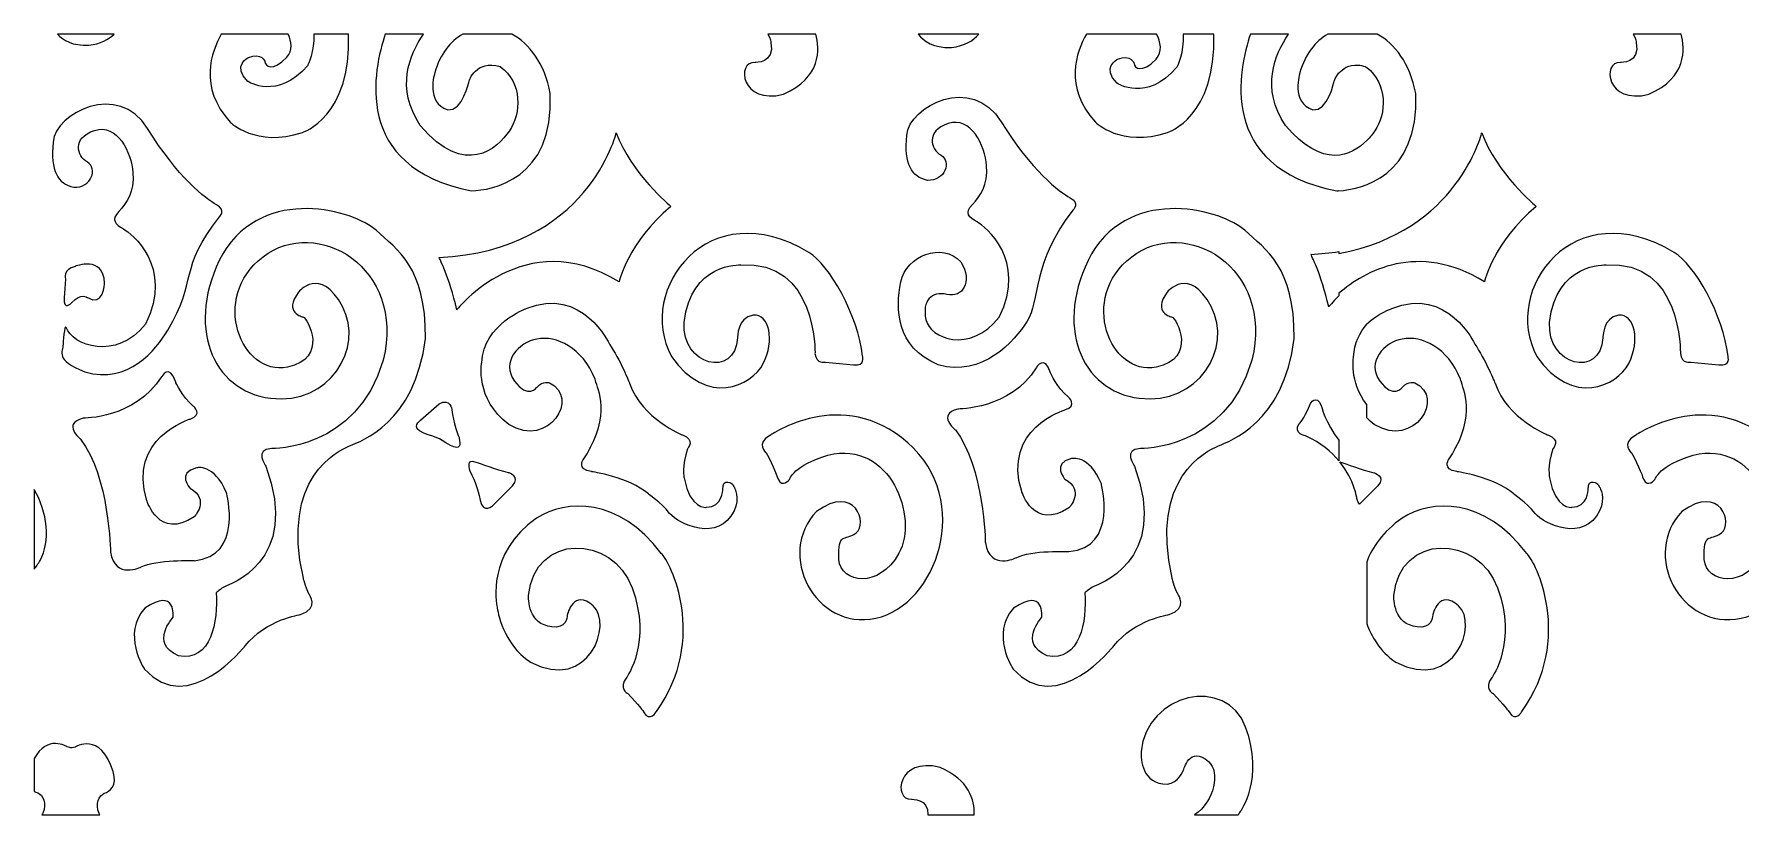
# Model space of a CAD drawing. Header units: centimetres. Extents: x 1.9 to 27.5, y -9.5 to -7.2.
# Drawn here: x 14.841 to 19.8, y -9.5 to -7.231 of the extents above; entities that cross this region are included whole.
import ezdxf

# ---------------------------------------------------------------- set-up
doc = ezdxf.new("R2010")
doc.units = ezdxf.units.CM
doc.header["$MEASUREMENT"] = 0
doc.layers.add('layer 1', color=7, linetype='Continuous')

msp = doc.modelspace()

# ---------------------------------------------------------------- linework, layer by layer
at = {"layer": 'layer 1', "color": 250}
for points, knots in [([(14.90917, -7.23134), (14.90917, -7.23134), (15.07395, -7.23134), (15.07395, -7.23134), (15.07395, -7.23134), (15.0582, -7.24664), (15.03474, -7.26031), (15.0002, -7.26353), (15.0002, -7.26353), (14.95323, -7.26568), (14.92546, -7.24941), (14.90917, -7.23134)], [0, 0, 0, 0, 0.25, 0.25, 0.25, 0.25, 0.5, 0.5, 0.5, 0.5, 1, 1, 1, 1]), ([(15.38508, -7.23134), (15.38508, -7.23134), (15.57988, -7.23134), (15.57988, -7.23134), (15.57988, -7.23134), (15.58949, -7.25316), (15.59372, -7.27885), (15.57567, -7.29838), (15.57567, -7.29838), (15.53486, -7.34256), (15.51238, -7.32442), (15.51192, -7.31097), (15.51192, -7.31097), (15.51192, -7.31097), (15.50313, -7.28367), (15.46399, -7.29886), (15.46399, -7.29886), (15.46399, -7.29886), (15.41535, -7.32361), (15.46278, -7.36882), (15.46278, -7.36882), (15.46278, -7.36882), (15.54787, -7.42531), (15.63631, -7.32224), (15.63631, -7.32224), (15.63631, -7.32224), (15.65616, -7.28163), (15.65456, -7.23134), (15.65456, -7.23134), (15.65456, -7.23134), (15.75516, -7.23134), (15.75516, -7.23134), (15.75516, -7.23134), (15.76393, -7.47075), (15.62121, -7.51716), (15.62121, -7.51716), (15.62121, -7.51716), (15.48549, -7.56173), (15.41124, -7.48708), (15.41124, -7.48708), (15.41124, -7.48708), (15.31816, -7.38641), (15.35662, -7.28167), (15.38508, -7.23134)], [0, 0, 0, 0, 0.0833333, 0.0833333, 0.0833333, 0.0833333, 0.1666667, 0.1666667, 0.1666667, 0.1666667, 0.25, 0.25, 0.25, 0.25, 0.3333333, 0.3333333, 0.3333333, 0.3333333, 0.4166667, 0.4166667, 0.4166667, 0.4166667, 0.5, 0.5, 0.5, 0.5, 0.5833333, 0.5833333, 0.5833333, 0.5833333, 0.6666667, 0.6666667, 0.6666667, 0.6666667, 0.75, 0.75, 0.75, 0.75, 0.8333333, 0.8333333, 0.8333333, 0.8333333, 1, 1, 1, 1]), ([(15.86177, -7.23134), (15.86177, -7.23134), (15.97276, -7.23134), (15.97276, -7.23134), (15.97276, -7.23134), (15.93138, -7.29214), (15.89122, -7.38644), (15.96344, -7.49711), (15.96344, -7.49711), (16.09453, -7.65086), (16.18733, -7.56284), (16.22213, -7.51271), (16.22213, -7.51271), (16.25694, -7.46257), (16.26042, -7.37121), (16.19545, -7.32553), (16.19545, -7.32553), (16.12469, -7.30436), (16.10497, -7.36787), (16.10497, -7.36787), (16.10497, -7.36787), (16.10497, -7.36787), (16.08641, -7.457), (16.04348, -7.45143), (16.04348, -7.45143), (15.97736, -7.43137), (16.00559, -7.34336), (16.00559, -7.34336), (16.00559, -7.34336), (16.02086, -7.28928), (16.05067, -7.2519), (16.0866, -7.23134), (16.0866, -7.23134), (16.0866, -7.23134), (16.22964, -7.23134), (16.22964, -7.23134), (16.22964, -7.23134), (16.28065, -7.25876), (16.32442, -7.31627), (16.34124, -7.40426), (16.34124, -7.40426), (16.35206, -7.65532), (16.16954, -7.68503), (16.11231, -7.68652), (16.11231, -7.68652), (15.76274, -7.61913), (15.82813, -7.33044), (15.86177, -7.23134)], [0, 0, 0, 0, 0.0769231, 0.0769231, 0.0769231, 0.0769231, 0.1538462, 0.1538462, 0.1538462, 0.1538462, 0.2307692, 0.2307692, 0.2307692, 0.2307692, 0.3076923, 0.3076923, 0.3076923, 0.3076923, 0.3846154, 0.3846154, 0.3846154, 0.3846154, 0.4615385, 0.4615385, 0.4615385, 0.4615385, 0.5384615, 0.5384615, 0.5384615, 0.5384615, 0.6153846, 0.6153846, 0.6153846, 0.6153846, 0.6923077, 0.6923077, 0.6923077, 0.6923077, 0.7692308, 0.7692308, 0.7692308, 0.7692308, 0.8461538, 0.8461538, 0.8461538, 0.8461538, 1, 1, 1, 1]), ([(16.97346, -7.23134), (16.97346, -7.23134), (17.11259, -7.23134), (17.11259, -7.23134), (17.11259, -7.23134), (17.12397, -7.27411), (17.1292, -7.35792), (17.0188, -7.40598), (17.0188, -7.40598), (16.89457, -7.43791), (16.881, -7.31082), (16.93598, -7.31342), (16.93598, -7.31342), (16.93598, -7.31342), (16.99368, -7.31799), (16.98214, -7.25542), (16.98214, -7.25542), (16.98214, -7.25542), (16.98066, -7.24347), (16.97346, -7.23134)], [0, 0, 0, 0, 0.1666667, 0.1666667, 0.1666667, 0.1666667, 0.3333333, 0.3333333, 0.3333333, 0.3333333, 0.5, 0.5, 0.5, 0.5, 0.6666667, 0.6666667, 0.6666667, 0.6666667, 1, 1, 1, 1]), ([(17.41014, -7.23134), (17.41014, -7.23134), (17.58618, -7.23134), (17.58618, -7.23134), (17.58618, -7.23134), (17.57062, -7.24905), (17.54566, -7.26621), (17.50639, -7.26988), (17.50639, -7.26988), (17.45397, -7.27227), (17.42545, -7.25173), (17.41014, -7.23134)], [0, 0, 0, 0, 0.25, 0.25, 0.25, 0.25, 0.5, 0.5, 0.5, 0.5, 1, 1, 1, 1]), ([(17.89862, -7.23134), (17.89862, -7.23134), (18.10285, -7.23134), (18.10285, -7.23134), (18.10285, -7.23134), (18.1141, -7.2542), (18.12069, -7.28258), (18.10115, -7.30373), (18.10115, -7.30373), (18.06033, -7.34791), (18.03785, -7.32977), (18.03739, -7.31632), (18.03739, -7.31632), (18.03739, -7.31632), (18.0286, -7.28902), (17.98946, -7.3042), (17.98946, -7.3042), (17.98946, -7.3042), (17.94082, -7.32896), (17.98826, -7.37416), (17.98826, -7.37416), (17.98826, -7.37416), (18.07334, -7.43066), (18.16179, -7.32759), (18.16179, -7.32759), (18.16179, -7.32759), (18.18306, -7.28407), (18.17978, -7.23134), (18.17978, -7.23134), (18.17978, -7.23134), (18.26874, -7.23134), (18.26874, -7.23134), (18.26874, -7.23134), (18.27748, -7.4707), (18.13479, -7.5171), (18.13479, -7.5171), (18.13479, -7.5171), (17.99906, -7.56167), (17.92482, -7.48702), (17.92482, -7.48702), (17.92482, -7.48702), (17.83177, -7.38639), (17.87016, -7.28169), (17.89862, -7.23134)], [0, 0, 0, 0, 0.0833333, 0.0833333, 0.0833333, 0.0833333, 0.1666667, 0.1666667, 0.1666667, 0.1666667, 0.25, 0.25, 0.25, 0.25, 0.3333333, 0.3333333, 0.3333333, 0.3333333, 0.4166667, 0.4166667, 0.4166667, 0.4166667, 0.5, 0.5, 0.5, 0.5, 0.5833333, 0.5833333, 0.5833333, 0.5833333, 0.6666667, 0.6666667, 0.6666667, 0.6666667, 0.75, 0.75, 0.75, 0.75, 0.8333333, 0.8333333, 0.8333333, 0.8333333, 1, 1, 1, 1]), ([(18.71315, -7.5408), (18.7226, -7.53127), (18.7304, -7.52142), (18.73645, -7.51271), (18.73645, -7.51271), (18.77063, -7.46346), (18.77459, -7.37444), (18.71315, -7.328), (18.71315, -7.328), (18.71315, -7.328), (18.71315, -7.32851), (18.71315, -7.32851), (18.71315, -7.32851), (18.7118, -7.32748), (18.71044, -7.32646), (18.70903, -7.32547), (18.70903, -7.32547), (18.70156, -7.32323), (18.69466, -7.32195), (18.68829, -7.32143), (18.68829, -7.32143), (18.66034, -7.31938), (18.64274, -7.33222), (18.63231, -7.34491), (18.63231, -7.34491), (18.63231, -7.34491), (18.63231, -7.34396), (18.63231, -7.34396), (18.63231, -7.34396), (18.62227, -7.35579), (18.61854, -7.3678), (18.61854, -7.3678), (18.61854, -7.3678), (18.61854, -7.3678), (18.59998, -7.45694), (18.55706, -7.45137), (18.55706, -7.45137), (18.49093, -7.43131), (18.51916, -7.34329), (18.51916, -7.34329), (18.51916, -7.34329), (18.53442, -7.28928), (18.56418, -7.25191), (18.60006, -7.23134), (18.60006, -7.23134), (18.60006, -7.23134), (18.63231, -7.23134), (18.63231, -7.23134), (18.63231, -7.23134), (18.63231, -7.23134), (18.71315, -7.23134), (18.71315, -7.23134), (18.71315, -7.23134), (18.71315, -7.23134), (18.74396, -7.23134), (18.74396, -7.23134), (18.74396, -7.23134), (18.79496, -7.25876), (18.83873, -7.31627), (18.85555, -7.40426), (18.85555, -7.40426), (18.86604, -7.64753), (18.695, -7.68297), (18.63231, -7.68629), (18.63231, -7.68629), (18.63231, -7.68629), (18.63231, -7.68618), (18.63231, -7.68618), (18.63231, -7.68618), (18.63003, -7.68631), (18.62788, -7.6864), (18.62589, -7.68645), (18.62589, -7.68645), (18.27639, -7.61908), (18.34168, -7.33049), (18.37532, -7.23134), (18.37532, -7.23134), (18.37532, -7.23134), (18.4863, -7.23134), (18.4863, -7.23134), (18.4863, -7.23134), (18.44493, -7.29215), (18.40482, -7.38642), (18.47701, -7.49705), (18.47701, -7.49705), (18.58592, -7.62478), (18.66839, -7.58565), (18.71315, -7.54), (18.71315, -7.54), (18.71315, -7.54), (18.71315, -7.5408), (18.71315, -7.5408)], [0, 0, 0, 0, 0.0416667, 0.0416667, 0.0416667, 0.0416667, 0.0833333, 0.0833333, 0.0833333, 0.0833333, 0.125, 0.125, 0.125, 0.125, 0.1666667, 0.1666667, 0.1666667, 0.1666667, 0.2083333, 0.2083333, 0.2083333, 0.2083333, 0.25, 0.25, 0.25, 0.25, 0.2916667, 0.2916667, 0.2916667, 0.2916667, 0.3333333, 0.3333333, 0.3333333, 0.3333333, 0.375, 0.375, 0.375, 0.375, 0.4166667, 0.4166667, 0.4166667, 0.4166667, 0.4583333, 0.4583333, 0.4583333, 0.4583333, 0.5, 0.5, 0.5, 0.5, 0.5416667, 0.5416667, 0.5416667, 0.5416667, 0.5833333, 0.5833333, 0.5833333, 0.5833333, 0.625, 0.625, 0.625, 0.625, 0.6666667, 0.6666667, 0.6666667, 0.6666667, 0.7083333, 0.7083333, 0.7083333, 0.7083333, 0.75, 0.75, 0.75, 0.75, 0.7916667, 0.7916667, 0.7916667, 0.7916667, 0.8333333, 0.8333333, 0.8333333, 0.8333333, 0.875, 0.875, 0.875, 0.875, 0.9166667, 0.9166667, 0.9166667, 0.9166667, 1, 1, 1, 1]), ([(19.48777, -7.23134), (19.48777, -7.23134), (19.62691, -7.23134), (19.62691, -7.23134), (19.62691, -7.23134), (19.63828, -7.27411), (19.64352, -7.35792), (19.53311, -7.40598), (19.53311, -7.40598), (19.40889, -7.43791), (19.39531, -7.31082), (19.45029, -7.31342), (19.45029, -7.31342), (19.45029, -7.31342), (19.50799, -7.31799), (19.49645, -7.25542), (19.49645, -7.25542), (19.49645, -7.25542), (19.49497, -7.24347), (19.48777, -7.23134)], [0, 0, 0, 0, 0.1666667, 0.1666667, 0.1666667, 0.1666667, 0.3333333, 0.3333333, 0.3333333, 0.3333333, 0.5, 0.5, 0.5, 0.5, 0.6666667, 0.6666667, 0.6666667, 0.6666667, 1, 1, 1, 1]), ([(14.9343, -8.08333), (14.95267, -8.13624), (15.07868, -8.18217), (15.16538, -8.07423), (15.16538, -8.07423), (15.24767, -7.90518), (15.12423, -7.81025), (15.10072, -7.79724), (15.10072, -7.79724), (15.07721, -7.78424), (15.06399, -7.77124), (15.0875, -7.74653), (15.0875, -7.74653), (15.11101, -7.72182), (15.13305, -7.69061), (15.12864, -7.63339), (15.12864, -7.63339), (15.12423, -7.57617), (15.08309, -7.48905), (15.01696, -7.51115), (15.01696, -7.51115), (14.95084, -7.53326), (14.96553, -7.58658), (14.99639, -7.60348), (14.99639, -7.60348), (15.02725, -7.62039), (15.00815, -7.67891), (14.95671, -7.67631), (14.95671, -7.67631), (14.90969, -7.6659), (14.88912, -7.62949), (14.89647, -7.54496), (14.89647, -7.54496), (14.90381, -7.46044), (15.08603, -7.36681), (15.17126, -7.50595), (15.17126, -7.50595), (15.25648, -7.6451), (15.34171, -7.71142), (15.3711, -7.72702), (15.3711, -7.72702), (15.40049, -7.74263), (15.37992, -7.76213), (15.37992, -7.76213), (15.37992, -7.76213), (15.26089, -7.91233), (15.31624, -7.9477), (15.22999, -8.09112), (15.22999, -8.09112), (15.1947, -8.14981), (15.11689, -8.24914), (14.98831, -8.21273), (14.98831, -8.21273), (14.90104, -8.17756), (14.92466, -8.15429), (14.92556, -8.13269), (14.92556, -8.13269), (14.92556, -8.13269), (14.9298, -8.07036), (14.9343, -8.08333)], [0, 0, 0, 0, 0.0625, 0.0625, 0.0625, 0.0625, 0.125, 0.125, 0.125, 0.125, 0.1875, 0.1875, 0.1875, 0.1875, 0.25, 0.25, 0.25, 0.25, 0.3125, 0.3125, 0.3125, 0.3125, 0.375, 0.375, 0.375, 0.375, 0.4375, 0.4375, 0.4375, 0.4375, 0.5, 0.5, 0.5, 0.5, 0.5625, 0.5625, 0.5625, 0.5625, 0.625, 0.625, 0.625, 0.625, 0.6875, 0.6875, 0.6875, 0.6875, 0.75, 0.75, 0.75, 0.75, 0.8125, 0.8125, 0.8125, 0.8125, 0.875, 0.875, 0.875, 0.875, 1, 1, 1, 1]), ([(17.86011, -7.74208), (17.86011, -7.74208), (17.88068, -7.72257), (17.85129, -7.70697), (17.85129, -7.70697), (17.8219, -7.69136), (17.73667, -7.62504), (17.65144, -7.4859), (17.65144, -7.4859), (17.56622, -7.34675), (17.384, -7.44038), (17.37666, -7.52491), (17.37666, -7.52491), (17.36931, -7.60944), (17.38988, -7.64585), (17.4369, -7.65625), (17.4369, -7.65625), (17.48833, -7.65885), (17.50744, -7.60033), (17.47658, -7.58343), (17.47658, -7.58343), (17.44572, -7.56652), (17.43103, -7.51321), (17.49715, -7.4911), (17.49715, -7.4911), (17.56328, -7.46899), (17.60442, -7.55612), (17.60883, -7.61334), (17.60883, -7.61334), (17.61324, -7.67056), (17.5912, -7.70177), (17.56768, -7.72647), (17.56768, -7.72647), (17.54417, -7.75118), (17.5574, -7.76419), (17.58091, -7.77719), (17.58091, -7.77719), (17.60442, -7.79019), (17.72785, -7.88512), (17.64557, -8.05418), (17.64557, -8.05418), (17.55887, -8.16211), (17.44425, -8.1153), (17.43249, -8.06068), (17.43249, -8.06068), (17.42074, -8.00606), (17.44866, -7.9768), (17.49348, -7.98786), (17.49348, -7.98786), (17.5383, -7.99891), (17.56989, -7.95145), (17.53389, -7.89293), (17.53389, -7.89293), (17.47952, -7.83506), (17.37592, -7.87342), (17.35976, -7.95145), (17.35976, -7.95145), (17.34359, -8.02947), (17.34433, -8.13936), (17.4685, -8.19267), (17.4685, -8.19267), (17.59707, -8.22908), (17.68965, -8.12375), (17.72639, -8.06588), (17.72639, -8.06588), (17.76312, -8.00801), (17.74108, -7.89228), (17.86011, -7.74208)], [0, 0, 0, 0, 0.0555556, 0.0555556, 0.0555556, 0.0555556, 0.1111111, 0.1111111, 0.1111111, 0.1111111, 0.1666667, 0.1666667, 0.1666667, 0.1666667, 0.2222222, 0.2222222, 0.2222222, 0.2222222, 0.2777778, 0.2777778, 0.2777778, 0.2777778, 0.3333333, 0.3333333, 0.3333333, 0.3333333, 0.3888889, 0.3888889, 0.3888889, 0.3888889, 0.4444444, 0.4444444, 0.4444444, 0.4444444, 0.5, 0.5, 0.5, 0.5, 0.5555556, 0.5555556, 0.5555556, 0.5555556, 0.6111111, 0.6111111, 0.6111111, 0.6111111, 0.6666667, 0.6666667, 0.6666667, 0.6666667, 0.7222222, 0.7222222, 0.7222222, 0.7222222, 0.7777778, 0.7777778, 0.7777778, 0.7777778, 0.8333333, 0.8333333, 0.8333333, 0.8333333, 0.8888889, 0.8888889, 0.8888889, 0.8888889, 1, 1, 1, 1]), ([(16.06969, -8.03247), (16.06969, -8.03247), (16.26509, -7.78188), (16.54111, -7.95113), (16.54111, -7.95113), (16.54111, -7.95113), (16.5657, -7.83698), (16.69142, -7.73202), (16.69142, -7.73202), (16.69142, -7.73202), (16.57527, -7.63494), (16.53291, -7.51817), (16.53291, -7.51817), (16.53291, -7.51817), (16.45092, -7.85929), (16.01777, -7.88028), (16.01777, -7.88028), (16.01777, -7.88028), (16.04783, -7.93801), (16.06969, -8.03247)], [0, 0, 0, 0, 0.1666667, 0.1666667, 0.1666667, 0.1666667, 0.3333333, 0.3333333, 0.3333333, 0.3333333, 0.5, 0.5, 0.5, 0.5, 0.6666667, 0.6666667, 0.6666667, 0.6666667, 1, 1, 1, 1]), ([(18.63231, -7.99214), (18.63231, -7.99214), (18.63231, -7.98406), (18.63231, -7.98406), (18.63231, -7.98406), (18.70663, -7.92097), (18.86103, -7.83193), (19.05542, -7.95113), (19.05542, -7.95113), (19.05542, -7.95113), (19.08002, -7.83698), (19.20573, -7.73202), (19.20573, -7.73202), (19.20573, -7.73202), (19.08958, -7.63494), (19.04722, -7.51817), (19.04722, -7.51817), (19.04722, -7.51817), (18.97817, -7.80523), (18.63231, -7.86886), (18.63231, -7.86886), (18.63231, -7.86886), (18.63231, -7.8632), (18.63231, -7.8632), (18.63231, -7.8632), (18.60668, -7.86719), (18.57959, -7.86998), (18.55097, -7.87137), (18.55097, -7.87137), (18.55097, -7.87137), (18.58103, -7.92909), (18.6029, -8.02356), (18.6029, -8.02356), (18.6029, -8.02356), (18.61317, -8.0104), (18.63231, -7.99214)], [0, 0, 0, 0, 0.1, 0.1, 0.1, 0.1, 0.2, 0.2, 0.2, 0.2, 0.3, 0.3, 0.3, 0.3, 0.4, 0.4, 0.4, 0.4, 0.5, 0.5, 0.5, 0.5, 0.6, 0.6, 0.6, 0.6, 0.7, 0.7, 0.7, 0.7, 0.8, 0.8, 0.8, 0.8, 1, 1, 1, 1]), ([(15.16153, -9.07603), (15.16153, -9.07603), (15.09502, -8.97353), (15.16308, -8.89925), (15.16308, -8.89925), (15.25433, -8.83686), (15.24505, -8.92599), (15.24505, -8.92599), (15.24505, -8.92599), (15.24505, -8.92599), (15.17545, -9.00175), (15.26052, -9.0374), (15.26052, -9.0374), (15.35642, -9.05672), (15.37653, -8.93639), (15.37034, -8.85468), (15.37034, -8.85468), (15.37034, -8.85468), (15.38272, -8.8428), (15.39818, -8.83537), (15.39818, -8.83537), (15.39818, -8.83537), (15.62092, -8.76555), (15.51419, -8.48627), (15.51419, -8.48627), (15.51419, -8.48627), (15.47862, -8.4365), (15.53198, -8.43539), (15.53198, -8.43539), (15.53198, -8.43539), (15.77792, -8.44207), (15.85564, -8.17913), (15.85564, -8.17913), (15.92177, -7.90728), (15.66191, -7.7591), (15.50646, -7.87831), (15.50646, -7.87831), (15.35101, -7.99753), (15.44381, -8.22593), (15.57722, -8.19919), (15.57722, -8.19919), (15.69787, -8.17356), (15.63755, -8.05658), (15.62247, -8.05323), (15.62247, -8.05323), (15.62247, -8.05323), (15.56446, -8.04098), (15.60971, -7.98081), (15.60971, -7.98081), (15.60971, -7.98081), (15.67351, -7.90282), (15.73731, -8.02315), (15.73731, -8.02315), (15.80112, -8.14348), (15.69903, -8.3106), (15.5285, -8.28943), (15.5285, -8.28943), (15.35797, -8.26827), (15.27908, -8.07663), (15.38929, -7.8694), (15.38929, -7.8694), (15.51226, -7.66773), (15.77328, -7.74461), (15.83476, -7.80143), (15.83476, -7.80143), (15.89624, -7.85826), (15.97977, -7.90616), (15.97861, -8.11563), (15.97861, -8.11563), (15.94729, -8.36297), (15.79184, -8.41311), (15.7582, -8.42759), (15.7582, -8.42759), (15.72455, -8.44207), (15.5575, -8.52006), (15.62363, -8.81197), (15.62363, -8.81197), (15.62363, -8.81197), (15.62827, -8.83426), (15.64103, -8.85988), (15.64103, -8.85988), (15.64103, -8.85988), (15.67119, -8.89776), (15.61551, -8.91782), (15.61551, -8.91782), (15.61551, -8.91782), (15.51458, -8.9323), (15.45425, -9.00918), (15.45425, -9.00918), (15.45425, -9.00918), (15.2903, -9.21864), (15.16153, -9.07603)], [0, 0, 0, 0, 0.0416667, 0.0416667, 0.0416667, 0.0416667, 0.0833333, 0.0833333, 0.0833333, 0.0833333, 0.125, 0.125, 0.125, 0.125, 0.1666667, 0.1666667, 0.1666667, 0.1666667, 0.2083333, 0.2083333, 0.2083333, 0.2083333, 0.25, 0.25, 0.25, 0.25, 0.2916667, 0.2916667, 0.2916667, 0.2916667, 0.3333333, 0.3333333, 0.3333333, 0.3333333, 0.375, 0.375, 0.375, 0.375, 0.4166667, 0.4166667, 0.4166667, 0.4166667, 0.4583333, 0.4583333, 0.4583333, 0.4583333, 0.5, 0.5, 0.5, 0.5, 0.5416667, 0.5416667, 0.5416667, 0.5416667, 0.5833333, 0.5833333, 0.5833333, 0.5833333, 0.625, 0.625, 0.625, 0.625, 0.6666667, 0.6666667, 0.6666667, 0.6666667, 0.7083333, 0.7083333, 0.7083333, 0.7083333, 0.75, 0.75, 0.75, 0.75, 0.7916667, 0.7916667, 0.7916667, 0.7916667, 0.8333333, 0.8333333, 0.8333333, 0.8333333, 0.875, 0.875, 0.875, 0.875, 0.9166667, 0.9166667, 0.9166667, 0.9166667, 1, 1, 1, 1]), ([(17.68545, -9.07603), (17.68545, -9.07603), (17.61894, -8.97353), (17.687, -8.89925), (17.687, -8.89925), (17.77826, -8.83686), (17.76898, -8.92599), (17.76898, -8.92599), (17.76898, -8.92599), (17.76898, -8.92599), (17.69937, -9.00175), (17.78445, -9.0374), (17.78445, -9.0374), (17.88035, -9.05672), (17.90045, -8.93639), (17.89427, -8.85468), (17.89427, -8.85468), (17.89427, -8.85468), (17.90664, -8.8428), (17.92211, -8.83537), (17.92211, -8.83537), (17.92211, -8.83537), (18.14484, -8.76555), (18.03812, -8.48627), (18.03812, -8.48627), (18.03812, -8.48627), (18.00254, -8.4365), (18.05591, -8.43539), (18.05591, -8.43539), (18.05591, -8.43539), (18.30184, -8.44207), (18.37957, -8.17913), (18.37957, -8.17913), (18.44569, -7.90728), (18.18583, -7.7591), (18.03038, -7.87831), (18.03038, -7.87831), (17.87493, -7.99753), (17.96774, -8.22593), (18.10115, -8.19919), (18.10115, -8.19919), (18.2218, -8.17356), (18.16147, -8.05658), (18.14639, -8.05323), (18.14639, -8.05323), (18.14639, -8.05323), (18.08839, -8.04098), (18.13363, -7.98081), (18.13363, -7.98081), (18.13363, -7.98081), (18.19743, -7.90282), (18.26124, -8.02315), (18.26124, -8.02315), (18.32504, -8.14348), (18.22296, -8.3106), (18.05242, -8.28943), (18.05242, -8.28943), (17.88189, -8.26827), (17.80301, -8.07663), (17.91322, -7.8694), (17.91322, -7.8694), (18.03618, -7.66773), (18.2972, -7.74461), (18.35869, -7.80143), (18.35869, -7.80143), (18.42017, -7.85826), (18.50369, -7.90616), (18.50253, -8.11563), (18.50253, -8.11563), (18.47121, -8.36297), (18.31576, -8.41311), (18.28212, -8.42759), (18.28212, -8.42759), (18.24848, -8.44207), (18.08143, -8.52006), (18.14755, -8.81197), (18.14755, -8.81197), (18.14755, -8.81197), (18.15219, -8.83426), (18.16495, -8.85988), (18.16495, -8.85988), (18.16495, -8.85988), (18.19511, -8.89776), (18.13943, -8.91782), (18.13943, -8.91782), (18.13943, -8.91782), (18.0385, -8.9323), (17.97818, -9.00918), (17.97818, -9.00918), (17.97818, -9.00918), (17.81422, -9.21864), (17.68545, -9.07603)], [0, 0, 0, 0, 0.0416667, 0.0416667, 0.0416667, 0.0416667, 0.0833333, 0.0833333, 0.0833333, 0.0833333, 0.125, 0.125, 0.125, 0.125, 0.1666667, 0.1666667, 0.1666667, 0.1666667, 0.2083333, 0.2083333, 0.2083333, 0.2083333, 0.25, 0.25, 0.25, 0.25, 0.2916667, 0.2916667, 0.2916667, 0.2916667, 0.3333333, 0.3333333, 0.3333333, 0.3333333, 0.375, 0.375, 0.375, 0.375, 0.4166667, 0.4166667, 0.4166667, 0.4166667, 0.4583333, 0.4583333, 0.4583333, 0.4583333, 0.5, 0.5, 0.5, 0.5, 0.5416667, 0.5416667, 0.5416667, 0.5416667, 0.5833333, 0.5833333, 0.5833333, 0.5833333, 0.625, 0.625, 0.625, 0.625, 0.6666667, 0.6666667, 0.6666667, 0.6666667, 0.7083333, 0.7083333, 0.7083333, 0.7083333, 0.75, 0.75, 0.75, 0.75, 0.7916667, 0.7916667, 0.7916667, 0.7916667, 0.8333333, 0.8333333, 0.8333333, 0.8333333, 0.875, 0.875, 0.875, 0.875, 0.9166667, 0.9166667, 0.9166667, 0.9166667, 1, 1, 1, 1]), ([(17.24852, -8.16754), (17.24852, -8.16754), (17.25761, -8.19604), (17.22198, -8.19215), (17.22198, -8.19215), (17.22198, -8.19215), (17.14024, -8.18438), (17.14024, -8.18438), (17.14024, -8.18438), (17.14024, -8.18438), (17.11369, -8.19151), (17.1102, -8.15912), (17.1102, -8.15912), (17.1102, -8.15912), (17.11579, -7.88646), (16.89433, -7.90201), (16.89433, -7.90201), (16.89433, -7.90201), (16.74902, -7.89488), (16.73016, -8.0691), (16.73016, -8.0691), (16.72177, -8.19474), (16.87826, -8.23296), (16.88525, -8.11379), (16.88525, -8.11379), (16.88525, -8.11379), (16.88385, -8.0542), (16.93066, -8.04838), (16.93066, -8.04838), (16.97746, -8.04255), (16.99423, -8.12221), (16.96, -8.18827), (16.96, -8.18827), (16.92577, -8.25433), (16.79652, -8.31585), (16.69313, -8.16819), (16.69313, -8.16819), (16.5884, -7.97212), (16.80167, -7.68986), (17.09204, -7.86574), (17.09204, -7.86574), (17.15212, -7.90136), (17.23514, -8.04714), (17.24852, -8.16754)], [0, 0, 0, 0, 0.0833333, 0.0833333, 0.0833333, 0.0833333, 0.1666667, 0.1666667, 0.1666667, 0.1666667, 0.25, 0.25, 0.25, 0.25, 0.3333333, 0.3333333, 0.3333333, 0.3333333, 0.4166667, 0.4166667, 0.4166667, 0.4166667, 0.5, 0.5, 0.5, 0.5, 0.5833333, 0.5833333, 0.5833333, 0.5833333, 0.6666667, 0.6666667, 0.6666667, 0.6666667, 0.75, 0.75, 0.75, 0.75, 0.8333333, 0.8333333, 0.8333333, 0.8333333, 1, 1, 1, 1]), ([(19.76284, -8.16754), (19.76284, -8.16754), (19.77192, -8.19604), (19.73629, -8.19215), (19.73629, -8.19215), (19.73629, -8.19215), (19.65455, -8.18438), (19.65455, -8.18438), (19.65455, -8.18438), (19.65455, -8.18438), (19.62801, -8.19151), (19.62451, -8.15912), (19.62451, -8.15912), (19.62451, -8.15912), (19.6301, -7.88646), (19.40864, -7.90201), (19.40864, -7.90201), (19.40864, -7.90201), (19.26333, -7.89488), (19.24447, -8.0691), (19.24447, -8.0691), (19.23608, -8.19474), (19.39257, -8.23296), (19.39956, -8.11379), (19.39956, -8.11379), (19.39956, -8.11379), (19.39816, -8.0542), (19.44497, -8.04838), (19.44497, -8.04838), (19.49178, -8.04255), (19.50854, -8.12221), (19.47431, -8.18827), (19.47431, -8.18827), (19.44008, -8.25433), (19.31084, -8.31585), (19.20744, -8.16819), (19.20744, -8.16819), (19.10271, -7.97212), (19.31598, -7.68986), (19.60635, -7.86574), (19.60635, -7.86574), (19.66643, -7.90136), (19.74945, -8.04714), (19.76284, -8.16754)], [0, 0, 0, 0, 0.0833333, 0.0833333, 0.0833333, 0.0833333, 0.1666667, 0.1666667, 0.1666667, 0.1666667, 0.25, 0.25, 0.25, 0.25, 0.3333333, 0.3333333, 0.3333333, 0.3333333, 0.4166667, 0.4166667, 0.4166667, 0.4166667, 0.5, 0.5, 0.5, 0.5, 0.5833333, 0.5833333, 0.5833333, 0.5833333, 0.6666667, 0.6666667, 0.6666667, 0.6666667, 0.75, 0.75, 0.75, 0.75, 0.8333333, 0.8333333, 0.8333333, 0.8333333, 1, 1, 1, 1]), ([(14.95051, -8.01247), (14.95051, -8.01247), (14.9253, -8.03667), (14.9289, -7.99778), (14.9289, -7.99778), (14.9289, -7.99778), (14.9325, -7.94333), (14.9325, -7.94333), (14.9325, -7.94333), (14.9325, -7.94333), (14.9244, -7.91395), (14.96041, -7.90617), (14.96041, -7.90617), (14.96041, -7.90617), (15.04322, -7.87333), (15.04592, -7.95457), (15.04592, -7.95457), (15.04592, -7.95457), (15.04322, -8.0263), (14.99641, -7.99691), (14.99641, -7.99691), (14.99641, -7.99691), (14.97751, -7.98049), (14.95051, -8.01247)], [0, 0, 0, 0, 0.1428571, 0.1428571, 0.1428571, 0.1428571, 0.2857143, 0.2857143, 0.2857143, 0.2857143, 0.4285714, 0.4285714, 0.4285714, 0.4285714, 0.5714286, 0.5714286, 0.5714286, 0.5714286, 0.7142857, 0.7142857, 0.7142857, 0.7142857, 1, 1, 1, 1]), ([(16.87593, -8.54852), (16.87593, -8.54852), (16.86876, -8.52946), (16.85086, -8.5334), (16.85086, -8.5334), (16.85086, -8.5334), (16.84155, -8.53472), (16.84227, -8.55509), (16.84227, -8.55509), (16.84227, -8.55509), (16.84155, -8.60503), (16.795, -8.60635), (16.795, -8.60635), (16.795, -8.60635), (16.7463, -8.61357), (16.72983, -8.52092), (16.72983, -8.52092), (16.72983, -8.52092), (16.72267, -8.48543), (16.73986, -8.43614), (16.73986, -8.43614), (16.73986, -8.43614), (16.7642, -8.4092), (16.72482, -8.39606), (16.72482, -8.39606), (16.72482, -8.39606), (16.6088, -8.35071), (16.57156, -8.24557), (16.57156, -8.24557), (16.57156, -8.24557), (16.54291, -8.17525), (16.51283, -8.13188), (16.51283, -8.13188), (16.51283, -8.13188), (16.43405, -7.96234), (16.27149, -8.02871), (16.27149, -8.02871), (16.27149, -8.02871), (16.14759, -8.07208), (16.14186, -8.18642), (16.14186, -8.18642), (16.14186, -8.18642), (16.12183, -8.29137), (16.2209, -8.36563), (16.2209, -8.36563), (16.33719, -8.43734), (16.42789, -8.28625), (16.33905, -8.24442), (16.33905, -8.24442), (16.33905, -8.24442), (16.32044, -8.23716), (16.30277, -8.2568), (16.30277, -8.2568), (16.30277, -8.2568), (16.27579, -8.2935), (16.23672, -8.2393), (16.23672, -8.2393), (16.19765, -8.18509), (16.24835, -8.12577), (16.3023, -8.11766), (16.3023, -8.11766), (16.35859, -8.10613), (16.43487, -8.14156), (16.47115, -8.23418), (16.47115, -8.23418), (16.47394, -8.25082), (16.51673, -8.32423), (16.45813, -8.43179), (16.45813, -8.43179), (16.45813, -8.43179), (16.44696, -8.45398), (16.43626, -8.4685), (16.43626, -8.4685), (16.43626, -8.4685), (16.41766, -8.49624), (16.46092, -8.50264), (16.46092, -8.50264), (16.46092, -8.50264), (16.56929, -8.51758), (16.62604, -8.56752), (16.62604, -8.56752), (16.62604, -8.56752), (16.66046, -8.59099), (16.6879, -8.62385), (16.6879, -8.62385), (16.71535, -8.65672), (16.83009, -8.70883), (16.87535, -8.61617), (16.87535, -8.61617), (16.89349, -8.57904), (16.87593, -8.54852), (16.87593, -8.54852)], [0, 0, 0, 0, 0.0416667, 0.0416667, 0.0416667, 0.0416667, 0.0833333, 0.0833333, 0.0833333, 0.0833333, 0.125, 0.125, 0.125, 0.125, 0.1666667, 0.1666667, 0.1666667, 0.1666667, 0.2083333, 0.2083333, 0.2083333, 0.2083333, 0.25, 0.25, 0.25, 0.25, 0.2916667, 0.2916667, 0.2916667, 0.2916667, 0.3333333, 0.3333333, 0.3333333, 0.3333333, 0.375, 0.375, 0.375, 0.375, 0.4166667, 0.4166667, 0.4166667, 0.4166667, 0.4583333, 0.4583333, 0.4583333, 0.4583333, 0.5, 0.5, 0.5, 0.5, 0.5416667, 0.5416667, 0.5416667, 0.5416667, 0.5833333, 0.5833333, 0.5833333, 0.5833333, 0.625, 0.625, 0.625, 0.625, 0.6666667, 0.6666667, 0.6666667, 0.6666667, 0.7083333, 0.7083333, 0.7083333, 0.7083333, 0.75, 0.75, 0.75, 0.75, 0.7916667, 0.7916667, 0.7916667, 0.7916667, 0.8333333, 0.8333333, 0.8333333, 0.8333333, 0.875, 0.875, 0.875, 0.875, 0.9166667, 0.9166667, 0.9166667, 0.9166667, 1, 1, 1, 1]), ([(19.39024, -8.54852), (19.39024, -8.54852), (19.38308, -8.52946), (19.36517, -8.5334), (19.36517, -8.5334), (19.36517, -8.5334), (19.35586, -8.53472), (19.35658, -8.55509), (19.35658, -8.55509), (19.35658, -8.55509), (19.35586, -8.60503), (19.30931, -8.60635), (19.30931, -8.60635), (19.30931, -8.60635), (19.26061, -8.61357), (19.24414, -8.52092), (19.24414, -8.52092), (19.24414, -8.52092), (19.23698, -8.48543), (19.25417, -8.43614), (19.25417, -8.43614), (19.25417, -8.43614), (19.27852, -8.4092), (19.23913, -8.39606), (19.23913, -8.39606), (19.23913, -8.39606), (19.12311, -8.35071), (19.08587, -8.24557), (19.08587, -8.24557), (19.08587, -8.24557), (19.05722, -8.17525), (19.02715, -8.13188), (19.02715, -8.13188), (19.02715, -8.13188), (18.94837, -7.96234), (18.7858, -8.02871), (18.7858, -8.02871), (18.7858, -8.02871), (18.74797, -8.04196), (18.71315, -8.07311), (18.71315, -8.07311), (18.71315, -8.07311), (18.71315, -8.07459), (18.71315, -8.07459), (18.71315, -8.07459), (18.69303, -8.09826), (18.67704, -8.12922), (18.67507, -8.1686), (18.67507, -8.1686), (18.67507, -8.1686), (18.66129, -8.24081), (18.71315, -8.30783), (18.71315, -8.30783), (18.71315, -8.30783), (18.71315, -8.34678), (18.71315, -8.34678), (18.71315, -8.34678), (18.71976, -8.35322), (18.72708, -8.35953), (18.73522, -8.36563), (18.73522, -8.36563), (18.8515, -8.43734), (18.9422, -8.28625), (18.85336, -8.24442), (18.85336, -8.24442), (18.85336, -8.24442), (18.83476, -8.23716), (18.81708, -8.2568), (18.81708, -8.2568), (18.81708, -8.2568), (18.7901, -8.2935), (18.75103, -8.2393), (18.75103, -8.2393), (18.71196, -8.18509), (18.76266, -8.12577), (18.81662, -8.11766), (18.81662, -8.11766), (18.8729, -8.10613), (18.94918, -8.14156), (18.98546, -8.23418), (18.98546, -8.23418), (18.98825, -8.25082), (19.03105, -8.32423), (18.97244, -8.43179), (18.97244, -8.43179), (18.97244, -8.43179), (18.96127, -8.45398), (18.95058, -8.4685), (18.95058, -8.4685), (18.95058, -8.4685), (18.93197, -8.49624), (18.97523, -8.50264), (18.97523, -8.50264), (18.97523, -8.50264), (19.08361, -8.51758), (19.14035, -8.56752), (19.14035, -8.56752), (19.14035, -8.56752), (19.17477, -8.59099), (19.20222, -8.62385), (19.20222, -8.62385), (19.22966, -8.65672), (19.3444, -8.70883), (19.38967, -8.61617), (19.38967, -8.61617), (19.40781, -8.57904), (19.39024, -8.54852), (19.39024, -8.54852)], [0, 0, 0, 0, 0.0357143, 0.0357143, 0.0357143, 0.0357143, 0.0714286, 0.0714286, 0.0714286, 0.0714286, 0.1071429, 0.1071429, 0.1071429, 0.1071429, 0.1428571, 0.1428571, 0.1428571, 0.1428571, 0.1785714, 0.1785714, 0.1785714, 0.1785714, 0.2142857, 0.2142857, 0.2142857, 0.2142857, 0.25, 0.25, 0.25, 0.25, 0.2857143, 0.2857143, 0.2857143, 0.2857143, 0.3214286, 0.3214286, 0.3214286, 0.3214286, 0.3571429, 0.3571429, 0.3571429, 0.3571429, 0.3928571, 0.3928571, 0.3928571, 0.3928571, 0.4285714, 0.4285714, 0.4285714, 0.4285714, 0.4642857, 0.4642857, 0.4642857, 0.4642857, 0.5, 0.5, 0.5, 0.5, 0.5357143, 0.5357143, 0.5357143, 0.5357143, 0.5714286, 0.5714286, 0.5714286, 0.5714286, 0.6071429, 0.6071429, 0.6071429, 0.6071429, 0.6428571, 0.6428571, 0.6428571, 0.6428571, 0.6785714, 0.6785714, 0.6785714, 0.6785714, 0.7142857, 0.7142857, 0.7142857, 0.7142857, 0.75, 0.75, 0.75, 0.75, 0.7857143, 0.7857143, 0.7857143, 0.7857143, 0.8214286, 0.8214286, 0.8214286, 0.8214286, 0.8571429, 0.8571429, 0.8571429, 0.8571429, 0.8928571, 0.8928571, 0.8928571, 0.8928571, 0.9285714, 0.9285714, 0.9285714, 0.9285714, 1, 1, 1, 1]), ([(17.69444, -8.75293), (17.69444, -8.75293), (17.61823, -8.79066), (17.60513, -8.70948), (17.60513, -8.70948), (17.60513, -8.70948), (17.60156, -8.48994), (17.5182, -8.38132), (17.5182, -8.38132), (17.5182, -8.38132), (17.46223, -8.33673), (17.52535, -8.32072), (17.52535, -8.32072), (17.52535, -8.32072), (17.67777, -8.32186), (17.75279, -8.20067), (17.75279, -8.20067), (17.75279, -8.20067), (17.7766, -8.1595), (17.79447, -8.21553), (17.79447, -8.21553), (17.79447, -8.21553), (17.81352, -8.26012), (17.84567, -8.28528), (17.84567, -8.28528), (17.84567, -8.28528), (17.87544, -8.31157), (17.83614, -8.32301), (17.83614, -8.32301), (17.83614, -8.32301), (17.65276, -8.37903), (17.71111, -8.56083), (17.71111, -8.56083), (17.71111, -8.56083), (17.74564, -8.67517), (17.84805, -8.60771), (17.84805, -8.60771), (17.84805, -8.60771), (17.89568, -8.5574), (17.83614, -8.52425), (17.83614, -8.52425), (17.83614, -8.52425), (17.79566, -8.47965), (17.8552, -8.46479), (17.8552, -8.46479), (17.8552, -8.46479), (17.9064, -8.45107), (17.94212, -8.53797), (17.94212, -8.53797), (17.94212, -8.53797), (17.99214, -8.7232), (17.84805, -8.73463), (17.84805, -8.73463), (17.84805, -8.73463), (17.7385, -8.73006), (17.69444, -8.75293)], [0, 0, 0, 0, 0.0666667, 0.0666667, 0.0666667, 0.0666667, 0.1333333, 0.1333333, 0.1333333, 0.1333333, 0.2, 0.2, 0.2, 0.2, 0.2666667, 0.2666667, 0.2666667, 0.2666667, 0.3333333, 0.3333333, 0.3333333, 0.3333333, 0.4, 0.4, 0.4, 0.4, 0.4666667, 0.4666667, 0.4666667, 0.4666667, 0.5333333, 0.5333333, 0.5333333, 0.5333333, 0.6, 0.6, 0.6, 0.6, 0.6666667, 0.6666667, 0.6666667, 0.6666667, 0.7333333, 0.7333333, 0.7333333, 0.7333333, 0.8, 0.8, 0.8, 0.8, 0.8666667, 0.8666667, 0.8666667, 0.8666667, 1, 1, 1, 1]), ([(15.15272, -8.77966), (15.15272, -8.77966), (15.07651, -8.8174), (15.06341, -8.73622), (15.06341, -8.73622), (15.06341, -8.73622), (15.05984, -8.51668), (14.97649, -8.40806), (14.97649, -8.40806), (14.97649, -8.40806), (14.92052, -8.36347), (14.98363, -8.34746), (14.98363, -8.34746), (14.98363, -8.34746), (15.13605, -8.3486), (15.21107, -8.2274), (15.21107, -8.2274), (15.21107, -8.2274), (15.23489, -8.18624), (15.25275, -8.24227), (15.25275, -8.24227), (15.25275, -8.24227), (15.2718, -8.28686), (15.30395, -8.31202), (15.30395, -8.31202), (15.30395, -8.31202), (15.33372, -8.33831), (15.29443, -8.34975), (15.29443, -8.34975), (15.29443, -8.34975), (15.11104, -8.40577), (15.16939, -8.58757), (15.16939, -8.58757), (15.16939, -8.58757), (15.20393, -8.70191), (15.30633, -8.63445), (15.30633, -8.63445), (15.30633, -8.63445), (15.35397, -8.58414), (15.29443, -8.55099), (15.29443, -8.55099), (15.29443, -8.55099), (15.25394, -8.50639), (15.31348, -8.49153), (15.31348, -8.49153), (15.31348, -8.49153), (15.36468, -8.47781), (15.40041, -8.56471), (15.40041, -8.56471), (15.40041, -8.56471), (15.45042, -8.74994), (15.30633, -8.76137), (15.30633, -8.76137), (15.30633, -8.76137), (15.19678, -8.7568), (15.15272, -8.77966)], [0, 0, 0, 0, 0.0666667, 0.0666667, 0.0666667, 0.0666667, 0.1333333, 0.1333333, 0.1333333, 0.1333333, 0.2, 0.2, 0.2, 0.2, 0.2666667, 0.2666667, 0.2666667, 0.2666667, 0.3333333, 0.3333333, 0.3333333, 0.3333333, 0.4, 0.4, 0.4, 0.4, 0.4666667, 0.4666667, 0.4666667, 0.4666667, 0.5333333, 0.5333333, 0.5333333, 0.5333333, 0.6, 0.6, 0.6, 0.6, 0.6666667, 0.6666667, 0.6666667, 0.6666667, 0.7333333, 0.7333333, 0.7333333, 0.7333333, 0.8, 0.8, 0.8, 0.8, 0.8666667, 0.8666667, 0.8666667, 0.8666667, 1, 1, 1, 1]), ([(17.03588, -8.52538), (17.03588, -8.52538), (17.01511, -8.55055), (17.00294, -8.52474), (17.00294, -8.52474), (17.00294, -8.52474), (16.99005, -8.48537), (16.96786, -8.44795), (16.96786, -8.44795), (16.96786, -8.44795), (16.93636, -8.4202), (16.97931, -8.39762), (16.97931, -8.39762), (16.97931, -8.39762), (17.18786, -8.25091), (17.37974, -8.41868), (17.37974, -8.41868), (17.57163, -8.58645), (17.46423, -8.89102), (17.28667, -8.92844), (17.28667, -8.92844), (17.10911, -8.96587), (16.99598, -8.74131), (17.11483, -8.61871), (17.11483, -8.61871), (17.22653, -8.53612), (17.26519, -8.65485), (17.22939, -8.68066), (17.22939, -8.68066), (17.19359, -8.70647), (17.17784, -8.6755), (17.17927, -8.75809), (17.17927, -8.75809), (17.18643, -8.82778), (17.29669, -8.84327), (17.35397, -8.74002), (17.35397, -8.74002), (17.41125, -8.63678), (17.33106, -8.40964), (17.14777, -8.45481), (17.14777, -8.45481), (17.04896, -8.48321), (17.03588, -8.52538), (17.03588, -8.52538)], [0, 0, 0, 0, 0.0833333, 0.0833333, 0.0833333, 0.0833333, 0.1666667, 0.1666667, 0.1666667, 0.1666667, 0.25, 0.25, 0.25, 0.25, 0.3333333, 0.3333333, 0.3333333, 0.3333333, 0.4166667, 0.4166667, 0.4166667, 0.4166667, 0.5, 0.5, 0.5, 0.5, 0.5833333, 0.5833333, 0.5833333, 0.5833333, 0.6666667, 0.6666667, 0.6666667, 0.6666667, 0.75, 0.75, 0.75, 0.75, 0.8333333, 0.8333333, 0.8333333, 0.8333333, 1, 1, 1, 1]), ([(18.63231, -8.47114), (18.63231, -8.47114), (18.63231, -8.41152), (18.63231, -8.41152), (18.63231, -8.41152), (18.59274, -8.36119), (18.5812, -8.31102), (18.5812, -8.31102), (18.5812, -8.31102), (18.56648, -8.27544), (18.54871, -8.30615), (18.54871, -8.30615), (18.54871, -8.30615), (18.52942, -8.35538), (18.51724, -8.36269), (18.51724, -8.36269), (18.51724, -8.36269), (18.49744, -8.39389), (18.53704, -8.39925), (18.53704, -8.39925), (18.53704, -8.39925), (18.5799, -8.4188), (18.61051, -8.44487), (18.63231, -8.47114)], [0, 0, 0, 0, 0.1428571, 0.1428571, 0.1428571, 0.1428571, 0.2857143, 0.2857143, 0.2857143, 0.2857143, 0.4285714, 0.4285714, 0.4285714, 0.4285714, 0.5714286, 0.5714286, 0.5714286, 0.5714286, 0.7142857, 0.7142857, 0.7142857, 0.7142857, 1, 1, 1, 1]), ([(19.55019, -8.52538), (19.55019, -8.52538), (19.52943, -8.55055), (19.51725, -8.52474), (19.51725, -8.52474), (19.51725, -8.52474), (19.50437, -8.48537), (19.48217, -8.44795), (19.48217, -8.44795), (19.48217, -8.44795), (19.45067, -8.4202), (19.49363, -8.39762), (19.49363, -8.39762), (19.49363, -8.39762), (19.70218, -8.25091), (19.89406, -8.41868), (19.89406, -8.41868), (20.08594, -8.58645), (19.97854, -8.89102), (19.80098, -8.92844), (19.80098, -8.92844), (19.62342, -8.96587), (19.51029, -8.74131), (19.62915, -8.61871), (19.62915, -8.61871), (19.74084, -8.53612), (19.7795, -8.65485), (19.7437, -8.68066), (19.7437, -8.68066), (19.7079, -8.70647), (19.69215, -8.6755), (19.69358, -8.75809), (19.69358, -8.75809), (19.70074, -8.82778), (19.811, -8.84327), (19.86828, -8.74002), (19.86828, -8.74002), (19.92556, -8.63678), (19.84537, -8.40964), (19.66208, -8.45481), (19.66208, -8.45481), (19.56328, -8.48321), (19.55019, -8.52538), (19.55019, -8.52538)], [0, 0, 0, 0, 0.0833333, 0.0833333, 0.0833333, 0.0833333, 0.1666667, 0.1666667, 0.1666667, 0.1666667, 0.25, 0.25, 0.25, 0.25, 0.3333333, 0.3333333, 0.3333333, 0.3333333, 0.4166667, 0.4166667, 0.4166667, 0.4166667, 0.5, 0.5, 0.5, 0.5, 0.5833333, 0.5833333, 0.5833333, 0.5833333, 0.6666667, 0.6666667, 0.6666667, 0.6666667, 0.75, 0.75, 0.75, 0.75, 0.8333333, 0.8333333, 0.8333333, 0.8333333, 1, 1, 1, 1]), ([(16.05522, -8.32289), (16.05522, -8.32289), (16.05052, -8.28656), (16.01784, -8.30567), (16.01784, -8.30567), (16.01784, -8.30567), (15.96405, -8.35282), (15.96405, -8.35282), (15.96405, -8.35282), (15.96405, -8.35282), (15.93285, -8.37523), (15.97326, -8.39044), (15.97326, -8.39044), (16.01367, -8.40565), (16.00959, -8.40049), (16.05101, -8.42703), (16.05101, -8.42703), (16.08264, -8.44121), (16.0795, -8.42443), (16.07673, -8.40568), (16.07673, -8.40568), (16.07673, -8.40568), (16.05765, -8.3573), (16.05522, -8.32289)], [0, 0, 0, 0, 0.1428571, 0.1428571, 0.1428571, 0.1428571, 0.2857143, 0.2857143, 0.2857143, 0.2857143, 0.4285714, 0.4285714, 0.4285714, 0.4285714, 0.5714286, 0.5714286, 0.5714286, 0.5714286, 0.7142857, 0.7142857, 0.7142857, 0.7142857, 1, 1, 1, 1]), ([(16.21995, -8.50575), (16.21995, -8.50575), (16.25651, -8.51612), (16.23155, -8.54398), (16.23155, -8.54398), (16.23155, -8.54398), (16.17438, -8.60081), (16.17438, -8.60081), (16.17438, -8.60081), (16.17438, -8.60081), (16.14626, -8.62672), (16.13722, -8.58596), (16.13722, -8.58596), (16.12817, -8.54519), (16.12708, -8.54222), (16.10655, -8.49865), (16.10655, -8.49865), (16.09714, -8.46637), (16.11387, -8.47208), (16.13268, -8.47776), (16.13268, -8.47776), (16.13268, -8.47776), (16.185, -8.49785), (16.21995, -8.50575)], [0, 0, 0, 0, 0.1428571, 0.1428571, 0.1428571, 0.1428571, 0.2857143, 0.2857143, 0.2857143, 0.2857143, 0.4285714, 0.4285714, 0.4285714, 0.4285714, 0.5714286, 0.5714286, 0.5714286, 0.5714286, 0.7142857, 0.7142857, 0.7142857, 0.7142857, 1, 1, 1, 1]), ([(18.69224, -8.59729), (18.69224, -8.59729), (18.74586, -8.54398), (18.74586, -8.54398), (18.74586, -8.54398), (18.77082, -8.51612), (18.73427, -8.50575), (18.73427, -8.50575), (18.73427, -8.50575), (18.69931, -8.49785), (18.64699, -8.47776), (18.64699, -8.47776), (18.64699, -8.47776), (18.64278, -8.47649), (18.63867, -8.47521), (18.63494, -8.47437), (18.63494, -8.47437), (18.67765, -8.52761), (18.68476, -8.58058), (18.68476, -8.58058), (18.68476, -8.58058), (18.68672, -8.58903), (18.68935, -8.59425), (18.69224, -8.59729)], [0, 0, 0, 0, 0.1428571, 0.1428571, 0.1428571, 0.1428571, 0.2857143, 0.2857143, 0.2857143, 0.2857143, 0.4285714, 0.4285714, 0.4285714, 0.4285714, 0.5714286, 0.5714286, 0.5714286, 0.5714286, 0.7142857, 0.7142857, 0.7142857, 0.7142857, 1, 1, 1, 1]), ([(14.84149, -8.78643), (14.84149, -8.78643), (14.84149, -8.55446), (14.84149, -8.55446), (14.84149, -8.55446), (14.88129, -8.61945), (14.88872, -8.7067), (14.85892, -8.76042), (14.85892, -8.76042), (14.85353, -8.77013), (14.84768, -8.77878), (14.84149, -8.78643)], [0, 0, 0, 0, 0.25, 0.25, 0.25, 0.25, 0.5, 0.5, 0.5, 0.5, 1, 1, 1, 1]), ([(16.64953, -9.19969), (16.64953, -9.19969), (16.63058, -9.23256), (16.61233, -9.20098), (16.61233, -9.20098), (16.61233, -9.20098), (16.59759, -9.17971), (16.56531, -9.14684), (16.56531, -9.14684), (16.56531, -9.14684), (16.53794, -9.13331), (16.5632, -9.09979), (16.5632, -9.09979), (16.5632, -9.09979), (16.63666, -8.99796), (16.57911, -8.8407), (16.57911, -8.8407), (16.52156, -8.68345), (16.2951, -8.68087), (16.27779, -8.86262), (16.27779, -8.86262), (16.27732, -8.88281), (16.282, -8.95628), (16.3592, -8.95414), (16.3592, -8.95414), (16.39102, -8.95242), (16.39055, -8.91847), (16.39055, -8.91847), (16.39055, -8.91847), (16.39055, -8.91847), (16.4088, -8.84156), (16.46588, -8.89269), (16.46588, -8.89269), (16.52296, -8.94382), (16.45582, -9.14426), (16.28317, -9.05661), (16.28317, -9.05661), (16.20222, -9.00118), (16.18842, -8.90816), (16.18655, -8.89656), (16.18655, -8.89656), (16.18468, -8.88496), (16.15473, -8.74081), (16.30142, -8.63769), (16.30142, -8.63769), (16.38704, -8.58355), (16.54004, -8.57581), (16.66356, -8.74016), (16.66356, -8.74016), (16.68953, -8.76336), (16.80113, -8.98701), (16.64953, -9.19969)], [0, 0, 0, 0, 0.0714286, 0.0714286, 0.0714286, 0.0714286, 0.1428571, 0.1428571, 0.1428571, 0.1428571, 0.2142857, 0.2142857, 0.2142857, 0.2142857, 0.2857143, 0.2857143, 0.2857143, 0.2857143, 0.3571429, 0.3571429, 0.3571429, 0.3571429, 0.4285714, 0.4285714, 0.4285714, 0.4285714, 0.5, 0.5, 0.5, 0.5, 0.5714286, 0.5714286, 0.5714286, 0.5714286, 0.6428571, 0.6428571, 0.6428571, 0.6428571, 0.7142857, 0.7142857, 0.7142857, 0.7142857, 0.7857143, 0.7857143, 0.7857143, 0.7857143, 0.8571429, 0.8571429, 0.8571429, 0.8571429, 1, 1, 1, 1]), ([(19.16384, -9.19969), (19.16384, -9.19969), (19.14489, -9.23256), (19.12664, -9.20098), (19.12664, -9.20098), (19.12664, -9.20098), (19.1119, -9.17971), (19.07962, -9.14684), (19.07962, -9.14684), (19.07962, -9.14684), (19.05225, -9.13331), (19.07751, -9.09979), (19.07751, -9.09979), (19.07751, -9.09979), (19.15097, -8.99796), (19.09342, -8.8407), (19.09342, -8.8407), (19.03587, -8.68345), (18.80941, -8.68087), (18.7921, -8.86262), (18.7921, -8.86262), (18.79163, -8.88281), (18.79631, -8.95628), (18.87351, -8.95414), (18.87351, -8.95414), (18.90533, -8.95242), (18.90486, -8.91847), (18.90486, -8.91847), (18.90486, -8.91847), (18.90486, -8.91847), (18.92311, -8.84156), (18.98019, -8.89269), (18.98019, -8.89269), (19.03728, -8.94382), (18.97013, -9.14426), (18.79748, -9.05661), (18.79748, -9.05661), (18.74992, -9.02405), (18.72555, -8.97851), (18.71315, -8.94413), (18.71315, -8.94413), (18.71315, -8.94413), (18.71315, -8.76522), (18.71315, -8.76522), (18.71315, -8.76522), (18.72893, -8.72324), (18.75921, -8.67742), (18.81573, -8.63769), (18.81573, -8.63769), (18.90135, -8.58355), (19.05435, -8.57581), (19.17788, -8.74016), (19.17788, -8.74016), (19.20385, -8.76336), (19.31544, -8.98701), (19.16384, -9.19969)], [0, 0, 0, 0, 0.0666667, 0.0666667, 0.0666667, 0.0666667, 0.1333333, 0.1333333, 0.1333333, 0.1333333, 0.2, 0.2, 0.2, 0.2, 0.2666667, 0.2666667, 0.2666667, 0.2666667, 0.3333333, 0.3333333, 0.3333333, 0.3333333, 0.4, 0.4, 0.4, 0.4, 0.4666667, 0.4666667, 0.4666667, 0.4666667, 0.5333333, 0.5333333, 0.5333333, 0.5333333, 0.6, 0.6, 0.6, 0.6, 0.6666667, 0.6666667, 0.6666667, 0.6666667, 0.7333333, 0.7333333, 0.7333333, 0.7333333, 0.8, 0.8, 0.8, 0.8, 0.8666667, 0.8666667, 0.8666667, 0.8666667, 1, 1, 1, 1]), ([(18.33992, -9.5), (18.33992, -9.5), (18.21292, -9.5), (18.21292, -9.5), (18.21292, -9.5), (18.27091, -9.45988), (18.28823, -9.37543), (18.25391, -9.34536), (18.25391, -9.34536), (18.19853, -9.29684), (18.18083, -9.36983), (18.18083, -9.36983), (18.18083, -9.36983), (18.18083, -9.36983), (18.16504, -9.40872), (18.13417, -9.41035), (18.13417, -9.41035), (18.05927, -9.41239), (18.05705, -9.33598), (18.05751, -9.31682), (18.05751, -9.31682), (18.0743, -9.14434), (18.30561, -9.09553), (18.36145, -9.24477), (18.36145, -9.24477), (18.41728, -9.39401), (18.34601, -9.49065), (18.34601, -9.49065), (18.34601, -9.49065), (18.34345, -9.49397), (18.34145, -9.49708), (18.33992, -9.5)], [0, 0, 0, 0, 0.1111111, 0.1111111, 0.1111111, 0.1111111, 0.2222222, 0.2222222, 0.2222222, 0.2222222, 0.3333333, 0.3333333, 0.3333333, 0.3333333, 0.4444444, 0.4444444, 0.4444444, 0.4444444, 0.5555556, 0.5555556, 0.5555556, 0.5555556, 0.6666667, 0.6666667, 0.6666667, 0.6666667, 0.7777778, 0.7777778, 0.7777778, 0.7777778, 1, 1, 1, 1]), ([(15.03262, -9.5), (15.03262, -9.5), (14.86402, -9.5), (14.86402, -9.5), (14.86402, -9.5), (14.86519, -9.49823), (14.86619, -9.49644), (14.86699, -9.49466), (14.86699, -9.49466), (14.87921, -9.46763), (14.86746, -9.44191), (14.85196, -9.43624), (14.85196, -9.43624), (14.84868, -9.43505), (14.84505, -9.43342), (14.84149, -9.4312), (14.84149, -9.4312), (14.84149, -9.4312), (14.84149, -9.33624), (14.84149, -9.33624), (14.84149, -9.33624), (14.87971, -9.26587), (14.93701, -9.30197), (14.93701, -9.30197), (14.93701, -9.30197), (14.93996, -9.30317), (14.94255, -9.30383), (14.94482, -9.30407), (14.94482, -9.30407), (14.94835, -9.30581), (14.95332, -9.30597), (14.96036, -9.30312), (14.96036, -9.30312), (14.96036, -9.30312), (15.03507, -9.25604), (15.07078, -9.37418), (15.07078, -9.37418), (15.08441, -9.41646), (15.06091, -9.43172), (15.04541, -9.43739), (15.04541, -9.43739), (15.0299, -9.44306), (15.01815, -9.46878), (15.03037, -9.4958), (15.03037, -9.4958), (15.031, -9.4972), (15.03176, -9.4986), (15.03262, -9.5)], [0, 0, 0, 0, 0.0769231, 0.0769231, 0.0769231, 0.0769231, 0.1538462, 0.1538462, 0.1538462, 0.1538462, 0.2307692, 0.2307692, 0.2307692, 0.2307692, 0.3076923, 0.3076923, 0.3076923, 0.3076923, 0.3846154, 0.3846154, 0.3846154, 0.3846154, 0.4615385, 0.4615385, 0.4615385, 0.4615385, 0.5384615, 0.5384615, 0.5384615, 0.5384615, 0.6153846, 0.6153846, 0.6153846, 0.6153846, 0.6923077, 0.6923077, 0.6923077, 0.6923077, 0.7692308, 0.7692308, 0.7692308, 0.7692308, 0.8461538, 0.8461538, 0.8461538, 0.8461538, 1, 1, 1, 1]), ([(17.57295, -9.5), (17.57295, -9.5), (17.43835, -9.5), (17.43835, -9.5), (17.43835, -9.5), (17.44024, -9.45083), (17.39073, -9.45473), (17.39073, -9.45473), (17.39073, -9.45473), (17.33575, -9.45734), (17.34932, -9.33025), (17.47355, -9.36218), (17.47355, -9.36218), (17.55746, -9.39871), (17.57457, -9.45588), (17.57295, -9.5)], [0, 0, 0, 0, 0.2, 0.2, 0.2, 0.2, 0.4, 0.4, 0.4, 0.4, 0.6, 0.6, 0.6, 0.6, 1, 1, 1, 1])]:
    msp.add_open_spline(points, degree=3, knots=knots, dxfattribs=at)

doc.saveas('drawing.dxf')
